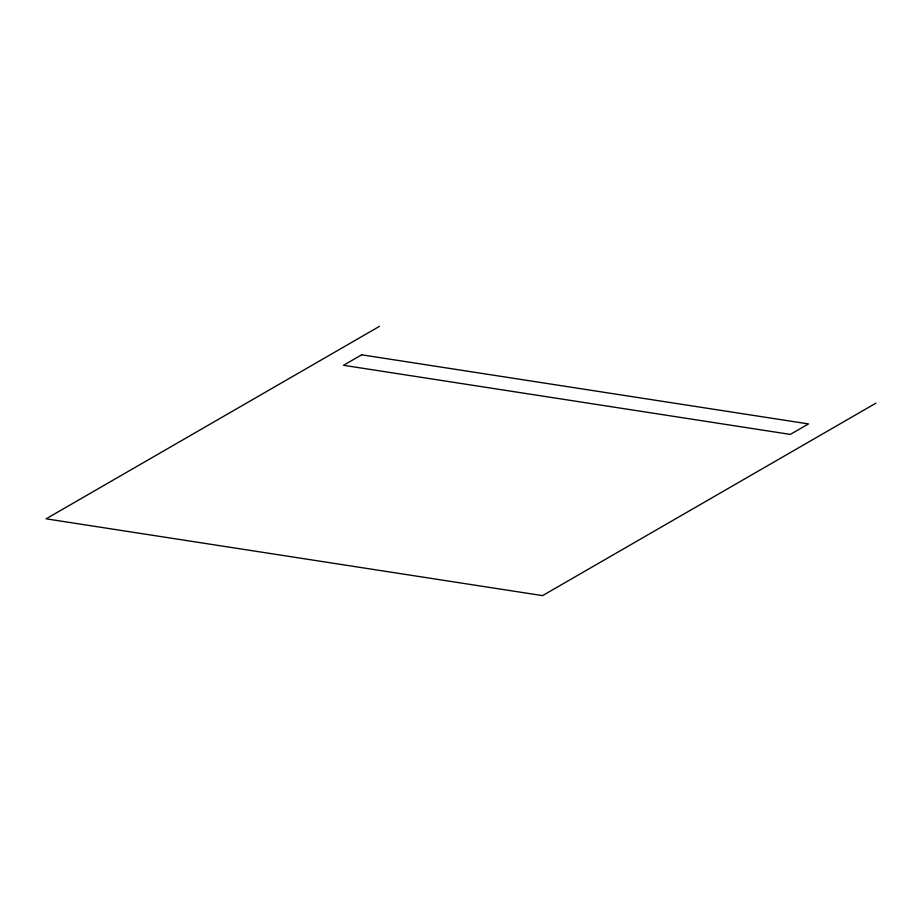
<?xml version="1.0" encoding="UTF-8"?>
<svg xmlns="http://www.w3.org/2000/svg" width="922" height="922" viewBox="0 0 922 922"><rect width="100%" height="100%" fill="white"/><g stroke="black" fill="none" stroke-linecap="round" stroke-linejoin="round"><path stroke-width="1.38" d="M379.438 326.376L46.1 518.821L542.562 595.624L875.9 403.179M361.666 354.809L343.503 365.296L790.315 434.412L808.49 423.924L361.666 354.809"/></g></svg>
